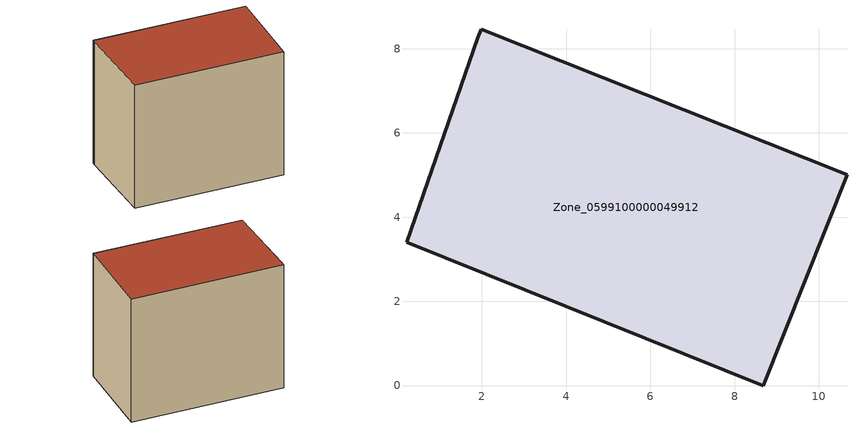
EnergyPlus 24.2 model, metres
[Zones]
Zone_0599100000049912
 floor ground (C_G): 0.21,3.41 1.9,8.26 1.98,8.46 10.67,5.01 8.68,0 z0.48
 wall outside (C_F): 10.67,5.01 1.98,8.46 1.9,8.26 0.21,3.41 8.68,0 10.67,5.01 z0.48:8.6
 roof outside (C_R): 1.9,8.26 0.21,3.41 8.68,0 10.67,5.01 1.98,8.46 z8.6
[BUILDING]
Pand.0599100000049912: North Axis=0; Terrain=City; Loads Convergence Tolerance Value=0.04; Temperature Convergence Tolerance Value=0.4; Solar Distribution=FullExterior; Maximum Number of Warmup Days=25; Minimum Number of Warmup Days=1
[Site:Location]
Rotterdam.The.Hague.AP_ZH_NLD Design_Conditions: Latitude=51.96; Longitude=4.45; Time Zone=1; Elevation=-4.5
[SITE:GROUNDTEMPERATURE:BUILDINGSURFACE]
18, 18, 18, 18, 18, 18, 18, 18, 18, 18, 18, 18
[MATERIAL] Thermal Absorptance=0.9; Solar Absorptance=0.7; Visible Absorptance=0.7
Name | Roughness | Thickness | Conductivity | Density | Specific Heat
G.TI.1965-1974 | MediumSmooth | 0.15 | 0.882353 | 540 | 1210
F.TI.1965-1974 | Rough | 0.3 | 0.697674 | 1920 | 840
R.TI.1965-1974 | MediumRough | 0.2 | 0.232558 | 1500 | 1000
[CONSTRUCTION]
C_G: G.TI.1965-1974
C_F: F.TI.1965-1974
C_R: R.TI.1965-1974
[ZONE]
Zone_0599100000049912: Type=1; Multiplier=1; Ceiling Height=Autocalculate; Volume=Autocalculate; Floor Area=autocalculate; Part of Total Floor Area=Yes
[ZONEINFILTRATION:DESIGNFLOWRATE]
Infil_Zone_0599100000049912: Zone or ZoneList or Space or SpaceList=Zone_0599100000049912; Schedule=AlwaysOn; Design Flow Rate Calculation Method=Flow/Area; Flow Rate per Floor Area=0.003; Constant Term Coefficient=1; Temperature Term Coefficient=0; Velocity Term Coefficient=0; Velocity Squared Term Coefficient=0
[HVACTEMPLATE:ZONE:IDEALLOADSAIRSYSTEM]
Zone_0599100000049912: Maximum Heating Supply Air Temperature=50; Minimum Cooling Supply Air Temperature=13; Maximum Heating Supply Air Humidity Ratio=0.0156; Minimum Cooling Supply Air Humidity Ratio=0.0077; Heating Limit=NoLimit; Cooling Limit=NoLimit; Dehumidification Control Type=ConstantSensibleHeatRatio; Cooling Sensible Heat Ratio=0.7; Dehumidification Setpoint=60; Humidification Control Type=None; Humidification Setpoint=30; Outdoor Air Method=None; Outdoor Air Flow Rate per Person=0.00944; Outdoor Air Flow Rate per Zone Floor Area=0; Outdoor Air Flow Rate per Zone=0; Demand Controlled Ventilation Type=None; Outdoor Air Economizer Type=NoEconomizer; Heat Recovery Type=None; Sensible Heat Recovery Effectiveness=0.7; Latent Heat Recovery Effectiveness=0.65
[ZONECONTROL:THERMOSTAT]
ThermostatControl_Zone_0599100000049912: Zone or ZoneList=Zone_0599100000049912; Control Type Schedule=DualSetpointControlType; Control 1=Thermostat_Zone_0599100000049912; Temperature Difference Between Cutout And Setpoint=0
[THERMOSTATSETPOINT:DUALSETPOINT]
Thermostat_Zone_0599100000049912: Heating Setpoint Temperature Schedule=HeatingSetpoint_Zone_0599100000049912; Cooling Setpoint Temperature Schedule=CoolingSetpoint_Zone_0599100000049912
[SCHEDULE:COMPACT]
HeatingSetpoint_Zone_0599100000049912: Through: 12/31, For: AllDays, Until: 24:00, 21
CoolingSetpoint_Zone_0599100000049912: Through: 12/31, For: AllDays, Until: 24:00, 24
DualSetpointControlType: Through: 12/31, For: AllDays, Until: 24:00, 4
AlwaysOn: Through: 12/31, For: AllDays, Until: 24:00, 1
